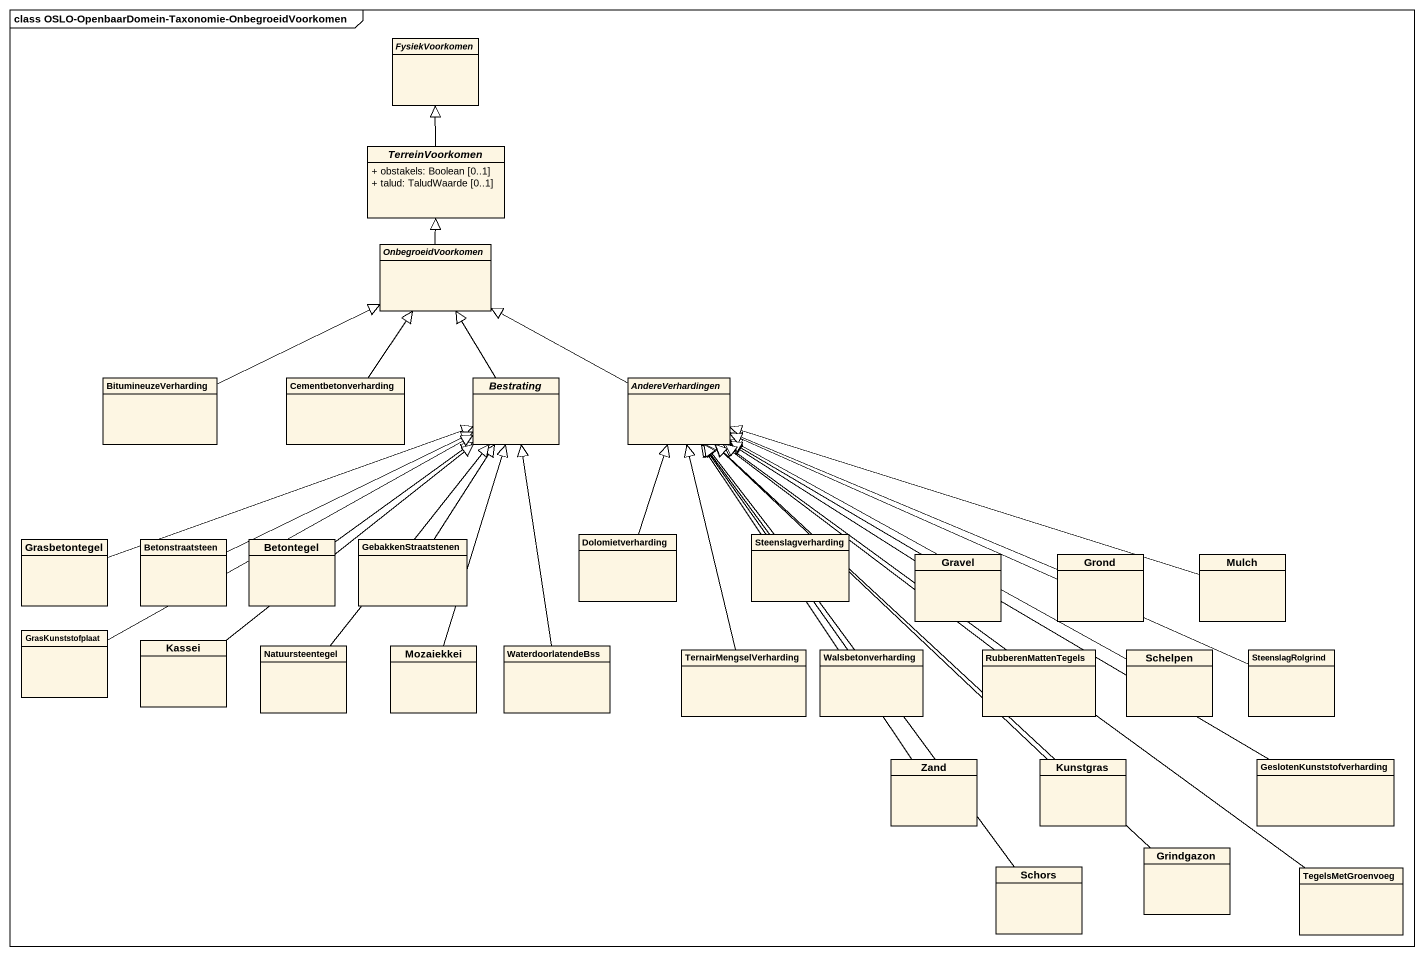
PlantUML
@startuml
mainframe class OSLO-OpenbaarDomein-Taxonomie-OnbegroeidVoorkomen
hide circle
hide empty members
skinparam classAttributeIconSize 0
abstract class FysiekVoorkomen
abstract class TerreinVoorkomen {
  + obstakels: Boolean [0..1]
  + talud: TaludWaarde [0..1]
}
abstract class OnbegroeidVoorkomen
class BitumineuzeVerharding
class Cementbetonverharding
abstract class Bestrating
abstract class AndereVerhardingen
class Grasbetontegel
class Betonstraatsteen
class Betontegel
class GebakkenStraatstenen
class Dolomietverharding
class Steenslagverharding
class Gravel
class Grond
class Mulch
class GrasKunststofplaat
class Kassei
class Natuursteentegel
class Mozaiekkei
class WaterdoorlatendeBss
class TernairMengselVerharding
class Walsbetonverharding
class RubberenMattenTegels
class Schelpen
class SteenslagRolgrind
class Zand
class Kunstgras
class GeslotenKunststofverharding
class Schors
class Grindgazon
class TegelsMetGroenvoeg
TerreinVoorkomen -up-|> FysiekVoorkomen
OnbegroeidVoorkomen -up-|> TerreinVoorkomen
BitumineuzeVerharding -right-|> OnbegroeidVoorkomen
Cementbetonverharding -up-|> OnbegroeidVoorkomen
Bestrating -up-|> OnbegroeidVoorkomen
AndereVerhardingen -left-|> OnbegroeidVoorkomen
Grasbetontegel -right-|> Bestrating
Betonstraatsteen -right-|> Bestrating
Betontegel -up-|> Bestrating
GebakkenStraatstenen -up-|> Bestrating
Dolomietverharding -up-|> AndereVerhardingen
Steenslagverharding -up-|> AndereVerhardingen
Gravel -up-|> AndereVerhardingen
Grond -left-|> AndereVerhardingen
Mulch -left-|> AndereVerhardingen
GrasKunststofplaat -right-|> Bestrating
Kassei -up-|> Bestrating
Natuursteentegel -up-|> Bestrating
Mozaiekkei -up-|> Bestrating
WaterdoorlatendeBss -up-|> Bestrating
TernairMengselVerharding -up-|> AndereVerhardingen
Walsbetonverharding -up-|> AndereVerhardingen
RubberenMattenTegels -up-|> AndereVerhardingen
Schelpen -left-|> AndereVerhardingen
SteenslagRolgrind -left-|> AndereVerhardingen
Zand -up-|> AndereVerhardingen
Kunstgras -up-|> AndereVerhardingen
GeslotenKunststofverharding -left-|> AndereVerhardingen
Schors -up-|> AndereVerhardingen
Grindgazon -up-|> AndereVerhardingen
TegelsMetGroenvoeg -up-|> AndereVerhardingen
@enduml
